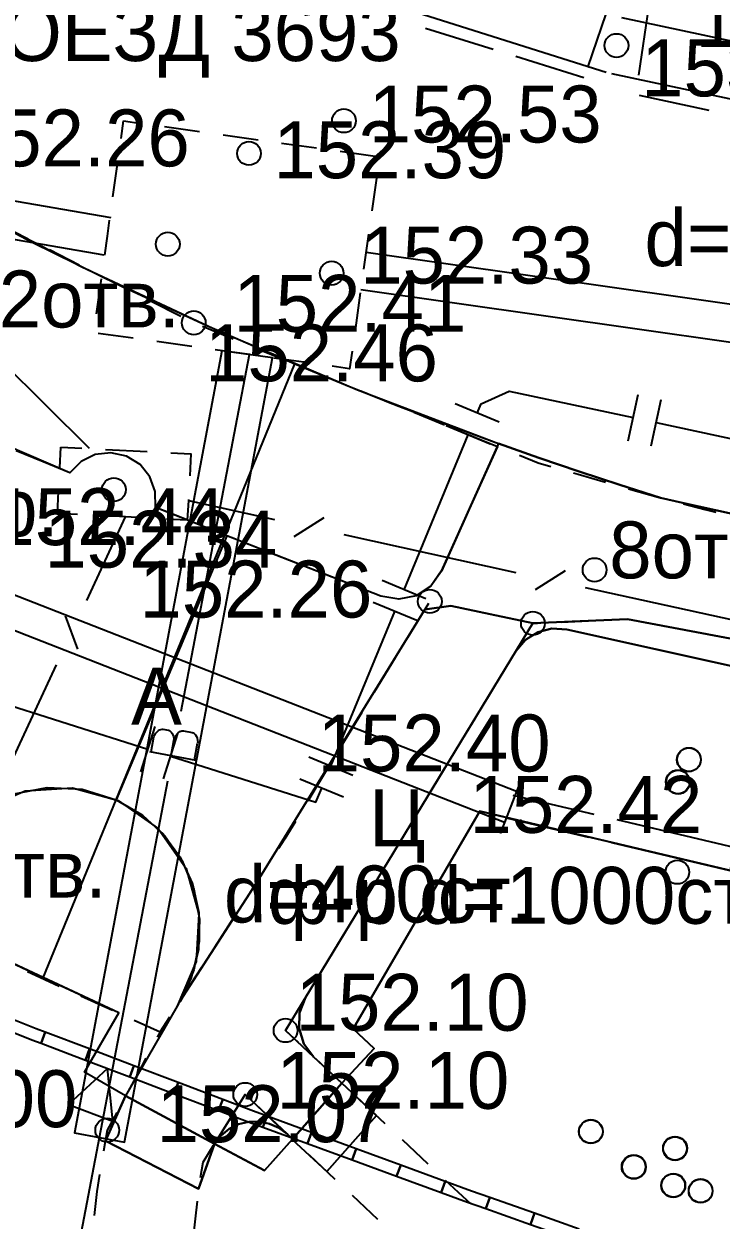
# Model space of a CAD drawing. Header units: metres. Extents: x -2743 to 126, y 13412 to 13916.
# Drawn here: x -1861.77 to -1847.07, y 13611.19 to 13636.41 of the extents above; entities that cross this region are included whole.
import ezdxf

# ---------------------------------------------------------------- set-up
doc = ezdxf.new("R2010")
doc.units = ezdxf.units.M
for name, color, linetype in [('link-улица Берзарина_Граница работ$0$ГП_Граница проектирования', 7, 'Continuous'), ('link-улица Берзарина_Покрытия — Новые$0$ДВ_ПП_Газон_Р', 7, 'Continuous'), ('link-улица Берзарина_Покрытия — Новые$0$ДВ_ПП_Газон_У за счет АБ_ТР', 7, 'Continuous'), ('link-улица Берзарина_Покрытия — Новые$0$ДВ_ПП_Ремонт плитки_1', 7, 'Continuous'), ('link-улица Берзарина_Покрытия — Новые$0$ДВ_ПП_Тип2_Р_покрытия_ПЧ_Местные', 7, 'Continuous'), ('link-улица Берзарина_Покрытия — Новые$0$ДВ_ПП_Тип5_Р ТР', 7, 'Continuous'), ('link-улица Берзарина_Покрытия — Новые$0$ДВ_ПП_Тип6_У_ТР_3м за счет Газона', 7, 'Continuous'), ('link-улица Берзарина_Покрытия — Новые$0$ДВ_ПП_Тип6_У_ТР_3м за счет ПЛ_ТР', 7, 'Continuous'), ('link-улица Берзарина_Покрытия — Новые$0$ДВ_ПП_Тип7_У_ТР_до 3м за счет Газона', 7, 'Continuous'), ('link_улица Берзарина_борта$0$ДВ_ГП_П_Борт_БР100.30.15', 7, 'Continuous'), ('link_улица Берзарина_борта$0$ДВ_ГП_П_Борт_Пониженный_бетонный', 7, 'Continuous'), ('link_улица Берзарина_Люки$0$_ГП_В1 колодцы_сущ.', 7, 'Continuous'), ('link_улица Берзарина_Люки$0$_ГП_К1 колодцы_сущ.', 7, 'Continuous'), ('link_улица Берзарина_Люки$0$СЕТИ', 7, 'Continuous'), ('output[1-12]_3_ДЖКХ-24_03233kl$0$Красные линии', 7, 'Continuous'), ('output[1-12]_3_ДЖКХ-24_03233tp$0$Горизонтали', 7, 'Continuous'), ('output[1-12]_3_ДЖКХ-24_03233tp$0$Граница улицы', 7, 'Continuous'), ('output[1-12]_3_ДЖКХ-24_03233tp$0$Колодцы', 7, 'Continuous'), ('output[1-12]_3_ДЖКХ-24_03233tp$0$Отдельно стоящее дерево', 7, 'Continuous'), ('output[1-12]_3_ДЖКХ-24_03233tp$0$Светофоры', 7, 'Continuous'), ('output[1-12]_3_ДЖКХ-24_03233up$0$Водопровод', 7, 'Continuous'), ('output[1-12]_3_ДЖКХ-24_03233up$0$Газопровод', 7, 'Continuous'), ('output[1-12]_3_ДЖКХ-24_03233up$0$Кабель связи', 7, 'Continuous'), ('output[1-12]_3_ДЖКХ-24_03233up$0$Кабель электрический', 7, 'Continuous'), ('output[1-12]_3_ДЖКХ-24_03233up$0$Канализация самотёчная', 7, 'Continuous')]:
    doc.layers.add(name, color=color, linetype=linetype)

msp = doc.modelspace()

# ---------------------------------------------------------------- linework, layer by layer
at = {"layer": 'link-улица Берзарина_Граница работ$0$ГП_Граница проектирования'}
msp.add_lwpolyline([(-1831.358, 13614.88), (-1852.158, 13619.813), (-1854.824, 13615.219), (-1854.381, 13614.804), (-1855.065, 13614.075), (-1854.335, 13613.39), (-1855.379, 13612.209), (-1856.114, 13612.888), (-1856.694, 13612.231), (-1857.748, 13612.798), (-1858.087, 13611.845), (-1860.047, 13612.861), (-1859.621, 13613.805), (-1860.488, 13614.303), (-1859.768, 13615.554), (-1864.243, 13617.647), (-1867.801, 13615.356), (-1868.343, 13616.197), (-1869.817, 13618.305), (-1870.282, 13619.208), (-1866.798, 13621.452), (-1885.296, 13630.457), (-1884.084, 13633.61), (-1896.781, 13639.677)], dxfattribs=at)
at = {"layer": 'link-улица Берзарина_Покрытия — Новые$0$ДВ_ПП_Газон_Р'}
for points in [[(-1846.646, 13622.823), (-1850.324, 13623.639), (-1850.636, 13623.659), (-1850.933, 13623.583), (-1851.193, 13623.421), (-1851.395, 13623.182), (-1855.829, 13615.879), (-1855.955, 13615.559), (-1855.965, 13615.225), (-1855.865, 13614.906), (-1855.659, 13614.631), (-1855.065, 13614.075), (-1854.381, 13614.804), (-1854.824, 13615.219), (-1852.158, 13619.813), (-1846.866, 13618.558), (-1846.646, 13622.823)], [(-1858.795, 13619.288), (-1858.429, 13618.765), (-1858.181, 13618.168), (-1858.066, 13617.533), (-1858.089, 13616.895), (-1858.246, 13616.276), (-1858.534, 13615.698), (-1859.621, 13613.805), (-1860.488, 13614.303), (-1859.768, 13615.554), (-1861.358, 13616.298), (-1864.243, 13617.647), (-1865.305, 13618.153), (-1862.683, 13619.841), (-1862.004, 13620.166), (-1861.278, 13620.311), (-1860.538, 13620.274), (-1859.819, 13620.051), (-1859.263, 13619.723), (-1858.795, 13619.288)], [(-1856.213, 13612.996), (-1856.39, 13613.129), (-1856.59, 13613.22), (-1856.805, 13613.264), (-1857.027, 13613.26), (-1857.243, 13613.208), (-1857.439, 13613.11), (-1857.61, 13612.972), (-1857.748, 13612.798), (-1856.694, 13612.231), (-1856.107, 13612.896), (-1856.213, 13612.996)]]:
    msp.add_lwpolyline(points, close=True, dxfattribs=at)
msp.add_lwpolyline([(-1861.358, 13616.298), (-1859.819, 13620.051)], dxfattribs=at)
at = {"layer": 'link-улица Берзарина_Покрытия — Новые$0$ДВ_ПП_Газон_У за счет АБ_ТР'}
for points in [[(-1863.372, 13632.742), (-1861.574, 13631.802), (-1859.753, 13630.905), (-1857.912, 13630.052), (-1856.052, 13629.241), (-1854.987, 13628.801), (-1853.918, 13628.375), (-1853.918, 13628.375), (-1852.842, 13627.963), (-1851.762, 13627.566), (-1852.967, 13624.872), (-1853.188, 13624.557), (-1853.499, 13624.354), (-1853.863, 13624.279), (-1854.241, 13624.346), (-1857.489, 13625.617), (-1857.5, 13625.621), (-1857.51, 13625.625), (-1857.52, 13625.629), (-1857.531, 13625.634), (-1857.896, 13625.779), (-1858.262, 13625.925), (-1858.627, 13626.071), (-1858.992, 13626.217), (-1858.997, 13626.555), (-1859.11, 13626.864), (-1859.318, 13627.119), (-1859.605, 13627.297), (-1859.935, 13627.369), (-1860.262, 13627.33), (-1860.558, 13627.186), (-1860.797, 13626.947), (-1861.363, 13627.179), (-1861.929, 13627.411)], [(-1857.531, 13625.634), (-1856.052, 13629.241)]]:
    msp.add_lwpolyline(points, dxfattribs=at)
at = {"layer": 'link-улица Берзарина_Покрытия — Новые$0$ДВ_ПП_Ремонт плитки_1'}
for points in [[(-1854.335, 13613.39), (-1855.065, 13614.075), (-1856.114, 13612.888), (-1855.379, 13612.209), (-1854.335, 13613.39)], [(-1857.748, 13612.798), (-1859.621, 13613.805), (-1860.047, 13612.861), (-1858.087, 13611.845), (-1857.748, 13612.798)]]:
    msp.add_lwpolyline(points, close=True, dxfattribs=at)
at = {"layer": 'link-улица Берзарина_Покрытия — Новые$0$ДВ_ПП_Тип2_Р_покрытия_ПЧ_Местные'}
msp.add_lwpolyline([(-1875.119, 13638.392), (-1864.326, 13633.201), (-1863.9, 13633.01), (-1863.885, 13632.989), (-1863.372, 13632.742), (-1860.543, 13631.288), (-1857.663, 13629.94), (-1854.734, 13628.699), (-1851.762, 13627.566), (-1850.913, 13627.265), (-1850.061, 13626.973), (-1849.206, 13626.691), (-1848.348, 13626.417), (-1847.881, 13626.313), (-1846.481, 13626.002)], dxfattribs=at)
at = {"layer": 'link-улица Берзарина_Покрытия — Новые$0$ДВ_ПП_Тип5_Р ТР'}
for points in [[(-1846.481, 13626.002), (-1847.881, 13626.313), (-1848.348, 13626.417), (-1849.206, 13626.691), (-1850.061, 13626.973), (-1850.913, 13627.265), (-1851.762, 13627.566), (-1852.969, 13624.869), (-1853.19, 13624.556), (-1853.501, 13624.354), (-1853.864, 13624.279), (-1854.241, 13624.346), (-1857.489, 13625.617), (-1859.819, 13620.051), (-1859.286, 13619.74), (-1858.832, 13619.331), (-1858.471, 13618.838), (-1858.215, 13618.276), (-1858.079, 13617.674), (-1858.069, 13617.063), (-1858.183, 13616.463), (-1858.419, 13615.892), (-1856.866, 13618.299), (-1853.315, 13624.064), (-1853.315, 13624.064), (-1852.77, 13624.141), (-1851.941, 13623.965), (-1851.037, 13623.772), (-1849.041, 13623.862), (-1846.616, 13623.402)], [(-1862.004, 13620.166), (-1861.278, 13620.311), (-1860.538, 13620.274), (-1859.819, 13620.051), (-1857.531, 13625.634), (-1857.531, 13625.634), (-1857.896, 13625.779), (-1858.262, 13625.925), (-1858.627, 13626.071), (-1858.992, 13626.217), (-1858.997, 13626.555), (-1859.11, 13626.864), (-1859.318, 13627.119), (-1859.605, 13627.297), (-1859.935, 13627.369), (-1860.262, 13627.33), (-1860.558, 13627.186), (-1860.797, 13626.947), (-1861.363, 13627.179), (-1861.929, 13627.411)]]:
    msp.add_lwpolyline(points, dxfattribs=at)
at = {"layer": 'link-улица Берзарина_Покрытия — Новые$0$ДВ_ПП_Тип6_У_ТР_3м за счет Газона'}
msp.add_lwpolyline([(-1846.616, 13623.402), (-1849.041, 13623.862), (-1851.037, 13623.772), (-1851.395, 13623.182), (-1851.193, 13623.421), (-1850.933, 13623.583), (-1850.636, 13623.659), (-1850.324, 13623.639), (-1846.646, 13622.823), (-1846.616, 13623.402)], close=True, dxfattribs=at)
at = {"layer": 'link-улица Берзарина_Покрытия — Новые$0$ДВ_ПП_Тип6_У_ТР_3м за счет ПЛ_ТР'}
msp.add_lwpolyline([(-1851.037, 13623.772), (-1851.941, 13623.965), (-1852.77, 13624.141), (-1853.315, 13624.064), (-1856.866, 13618.299), (-1858.419, 13615.892), (-1858.447, 13615.843), (-1858.475, 13615.794), (-1858.504, 13615.746), (-1858.534, 13615.698), (-1859.621, 13613.805), (-1857.748, 13612.798), (-1857.101, 13613.834), (-1856.107, 13612.896), (-1855.065, 13614.075), (-1855.659, 13614.631), (-1856.251, 13615.186), (-1851.037, 13623.772)], close=True, dxfattribs=at)
at = {"layer": 'link-улица Берзарина_Покрытия — Новые$0$ДВ_ПП_Тип7_У_ТР_до 3м за счет Газона'}
for points in [[(-1855.829, 13615.879), (-1856.251, 13615.186), (-1855.659, 13614.631), (-1855.865, 13614.906), (-1855.965, 13615.225), (-1855.955, 13615.559), (-1855.829, 13615.879)], [(-1857.101, 13613.834), (-1857.748, 13612.798), (-1857.61, 13612.972), (-1857.439, 13613.11), (-1857.243, 13613.208), (-1857.027, 13613.26), (-1856.805, 13613.264), (-1856.59, 13613.22), (-1856.39, 13613.129), (-1856.213, 13612.996), (-1857.101, 13613.834)]]:
    msp.add_lwpolyline(points, close=True, dxfattribs=at)
at = {"layer": 'link_улица Берзарина_борта$0$ДВ_ГП_П_Борт_БР100.30.15'}
for points in [[(-1863.372, 13632.742), (-1860.543, 13631.288), (-1857.663, 13629.94), (-1854.734, 13628.699), (-1851.762, 13627.566)], [(-1847.881, 13626.313), (-1842.971, 13625.223)]]:
    msp.add_lwpolyline(points, dxfattribs=at)
at = {"layer": 'link_улица Берзарина_борта$0$ДВ_ГП_П_Борт_Пониженный_бетонный'}
for points in [[(-1851.784, 13627.504), (-1852.969, 13624.869), (-1853.19, 13624.556), (-1853.501, 13624.354), (-1853.864, 13624.279), (-1854.241, 13624.346), (-1855.431, 13624.808), (-1856.62, 13625.273), (-1857.807, 13625.743), (-1858.992, 13626.217), (-1858.997, 13626.555), (-1859.11, 13626.864), (-1859.318, 13627.119), (-1859.605, 13627.297), (-1859.935, 13627.369), (-1860.262, 13627.33), (-1860.558, 13627.186), (-1860.797, 13626.947), (-1874.213, 13632.723), (-1887.39, 13639.011)], [(-1851.762, 13627.566), (-1850.913, 13627.265), (-1850.061, 13626.973), (-1849.206, 13626.691), (-1848.348, 13626.417), (-1847.881, 13626.313)], [(-1855.065, 13614.075), (-1855.659, 13614.631), (-1855.865, 13614.906), (-1855.965, 13615.225), (-1855.955, 13615.559), (-1855.829, 13615.879), (-1851.395, 13623.182), (-1851.193, 13623.421), (-1850.933, 13623.583), (-1850.636, 13623.659), (-1850.324, 13623.639), (-1844.117, 13622.262), (-1843.755, 13622.1), (-1843.491, 13621.822), (-1843.35, 13621.466), (-1843.358, 13621.069), (-1843.607, 13619.949), (-1832.482, 13617.647), (-1832.2, 13617.543), (-1831.966, 13617.364), (-1831.795, 13617.125), (-1831.699, 13616.839), (-1831.358, 13614.88)], [(-1868.343, 13616.197), (-1862.683, 13619.841), (-1861.737, 13620.242), (-1860.74, 13620.302), (-1859.778, 13620.032), (-1858.938, 13619.442), (-1858.347, 13618.603), (-1858.076, 13617.641), (-1858.135, 13616.643), (-1858.534, 13615.698), (-1859.621, 13613.805)], [(-1856.107, 13612.896), (-1855.065, 13614.075)], [(-1857.748, 13612.798), (-1859.621, 13613.805)], [(-1857.748, 13612.798), (-1857.61, 13612.972), (-1857.439, 13613.11), (-1857.243, 13613.208), (-1857.027, 13613.26), (-1856.805, 13613.264), (-1856.59, 13613.22), (-1856.39, 13613.129), (-1856.213, 13612.996), (-1856.107, 13612.896)]]:
    msp.add_lwpolyline(points, dxfattribs=at)
at = {"layer": 'link_улица Берзарина_Люки$0$_ГП_В1 колодцы_сущ.'}
for centre in [(-1857.022, 13633.682), (-1858.732, 13631.768), (-1855.278, 13631.156)]:
    msp.add_circle(centre, 0.25, dxfattribs=at)
at = {"layer": 'link_улица Берзарина_Люки$0$_ГП_К1 колодцы_сущ.'}
msp.add_circle((-1849.275, 13635.956), 0.25, dxfattribs=at)
at = {"layer": 'link_улица Берзарина_Люки$0$СЕТИ'}
msp.add_circle((-1859.87, 13626.591), 0.25, dxfattribs=at)
at = {"layer": 'output[1-12]_3_ДЖКХ-24_03233kl$0$Красные линии'}
for points in [[(-1861.506, 13615.222), (-1862.246, 13615.513), (-1862.337, 13615.28), (-1861.596, 13614.989), (-1861.404, 13614.916), (-1861.316, 13615.15), (-1861.506, 13615.222)], [(-1860.381, 13614.795), (-1861.316, 13615.15), (-1861.404, 13614.916), (-1860.469, 13614.561), (-1860.381, 13614.795)], [(-1859.446, 13614.44), (-1860.381, 13614.795), (-1860.469, 13614.561), (-1859.535, 13614.207), (-1859.446, 13614.44)], [(-1859.889, 13613.272), (-1860.002, 13614.384), (-1860.824, 13613.627), (-1859.889, 13613.272)], [(-1858.511, 13614.086), (-1859.446, 13614.44), (-1859.535, 13614.207), (-1858.6, 13613.852), (-1858.511, 13614.086)], [(-1857.576, 13613.731), (-1858.511, 13614.086), (-1858.6, 13613.852), (-1857.665, 13613.497), (-1857.576, 13613.731)], [(-1856.928, 13613.485), (-1857.576, 13613.731), (-1857.665, 13613.497), (-1857.015, 13613.251), (-1856.727, 13613.145), (-1856.641, 13613.38), (-1856.928, 13613.485)], [(-1855.702, 13613.035), (-1856.641, 13613.38), (-1856.727, 13613.145), (-1855.788, 13612.801), (-1855.702, 13613.035)], [(-1854.763, 13612.691), (-1855.702, 13613.035), (-1855.788, 13612.801), (-1854.849, 13612.457), (-1854.763, 13612.691)], [(-1853.824, 13612.347), (-1854.763, 13612.691), (-1854.849, 13612.457), (-1853.911, 13612.112), (-1853.824, 13612.347)], [(-1852.886, 13612.003), (-1853.824, 13612.347), (-1853.911, 13612.112), (-1852.972, 13611.768), (-1852.886, 13612.003)], [(-1852.331, 13611.799), (-1852.886, 13612.003), (-1852.972, 13611.768), (-1852.415, 13611.564), (-1852.03, 13611.428), (-1851.946, 13611.663), (-1852.331, 13611.799)], [(-1851.004, 13611.33), (-1851.946, 13611.663), (-1852.03, 13611.428), (-1851.087, 13611.094), (-1851.004, 13611.33)], [(-1850.061, 13610.996), (-1851.004, 13611.33), (-1851.087, 13611.094), (-1850.144, 13610.761), (-1850.061, 13610.996)]]:
    msp.add_lwpolyline(points, close=True, dxfattribs=at)
at = {"layer": 'output[1-12]_3_ДЖКХ-24_03233tp$0$Горизонтали'}
for centre in [(-1855.02, 13634.369), (-1858.186, 13630.109), (-1853.21, 13624.235), (-1851.037, 13623.772), (-1847.993, 13618.525), (-1856.251, 13615.186), (-1857.101, 13613.834), (-1860.009, 13613.083)]:
    msp.add_circle(centre, 0.25, dxfattribs=at)
at = {"layer": 'output[1-12]_3_ДЖКХ-24_03233tp$0$Граница улицы'}
for points in [[(-1862.3, 13632.198), (-1861.674, 13631.88)], [(-1861.228, 13631.653), (-1860.601, 13631.335)], [(-1860.156, 13631.109), (-1859.529, 13630.791)], [(-1859.083, 13630.565), (-1858.457, 13630.246)], [(-1858.004, 13630.035), (-1857.353, 13629.77)], [(-1856.89, 13629.582), (-1856.239, 13629.317)], [(-1855.776, 13629.128), (-1855.126, 13628.864)], [(-1854.662, 13628.675), (-1854.012, 13628.41)], [(-1853.549, 13628.222), (-1852.898, 13627.957)], [(-1852.435, 13627.769), (-1851.784, 13627.504)], [(-1851.321, 13627.315), (-1850.929, 13627.156), (-1850.66, 13627.081)], [(-1850.178, 13626.946), (-1850.081, 13626.919), (-1849.504, 13626.747)], [(-1849.025, 13626.606), (-1848.348, 13626.417)], [(-1847.864, 13626.29), (-1847.408, 13626.17), (-1847.184, 13626.116)], [(-1853.236, 13624.193), (-1853.678, 13623.469)], [(-1851.941, 13623.965), (-1852.77, 13624.141)], [(-1851.037, 13623.772), (-1851.452, 13623.86)], [(-1851.361, 13623.238), (-1851.037, 13623.772), (-1850.939, 13623.776)], [(-1850.439, 13623.797), (-1849.717, 13623.828)], [(-1849.218, 13623.849), (-1849.07, 13623.856), (-1849.041, 13623.862), (-1848.505, 13623.761)], [(-1848.014, 13623.668), (-1847.304, 13623.533)], [(-1853.938, 13623.043), (-1854.38, 13622.319)], [(-1851.996, 13622.193), (-1851.621, 13622.811)], [(-1854.64, 13621.892), (-1855.082, 13621.169)], [(-1852.63, 13621.148), (-1852.255, 13621.766)], [(-1855.342, 13620.742), (-1855.784, 13620.018)], [(-1853.265, 13620.103), (-1852.89, 13620.721)], [(-1853.9, 13619.058), (-1853.525, 13619.675)], [(-1856.044, 13619.592), (-1856.265, 13619.23)], [(-1856.393, 13619.032), (-1856.265, 13619.23), (-1856.193, 13619.348)], [(-1854.534, 13618.012), (-1854.159, 13618.63)], [(-1857.068, 13617.986), (-1856.664, 13618.612)], [(-1857.744, 13616.939), (-1857.339, 13617.565)], [(-1855.169, 13616.967), (-1854.794, 13617.585)], [(-1861.687, 13616.428), (-1861.433, 13616.307), (-1861.02, 13616.12)], [(-1858.42, 13615.892), (-1858.015, 13616.519)], [(-1855.803, 13615.922), (-1855.428, 13616.54)], [(-1860.565, 13615.914), (-1859.896, 13615.612)], [(-1859.44, 13615.406), (-1858.893, 13615.158), (-1858.956, 13615.041)], [(-1858.893, 13615.158), (-1858.691, 13615.472)], [(-1856.251, 13615.186), (-1856.063, 13615.495)], [(-1855.977, 13614.929), (-1856.251, 13615.186)], [(-1859.193, 13614.6), (-1859.367, 13614.277)], [(-1855.065, 13614.075), (-1855.612, 13614.587)], [(-1859.367, 13614.277), (-1859.573, 13613.894)], [(-1857.065, 13613.8), (-1857.101, 13613.834), (-1857.311, 13613.497)], [(-1854.154, 13613.22), (-1854.701, 13613.733)], [(-1859.81, 13613.453), (-1860.009, 13613.083), (-1860.085, 13612.64)], [(-1857.311, 13613.497), (-1857.509, 13613.181)], [(-1856.375, 13613.149), (-1856.701, 13613.456)], [(-1856.107, 13612.896), (-1856.375, 13613.149)], [(-1853.242, 13612.365), (-1853.789, 13612.878)], [(-1857.773, 13612.757), (-1857.996, 13612.4), (-1858.048, 13612.08)], [(-1855.206, 13612.046), (-1855.743, 13612.553)], [(-1860.17, 13612.147), (-1860.231, 13611.791), (-1860.286, 13611.285)], [(-1852.604, 13611.767), (-1852.877, 13612.023)], [(-1858.115, 13611.584), (-1858.198, 13610.844)], [(-1854.305, 13611.196), (-1854.842, 13611.703)], [(-1852.341, 13611.52), (-1852.604, 13611.767)]]:
    msp.add_lwpolyline(points, dxfattribs=at)
at = {"layer": 'output[1-12]_3_ДЖКХ-24_03233tp$0$Колодцы'}
for centre in [(-1849.275, 13635.956), (-1857.022, 13633.682), (-1858.732, 13631.768), (-1855.278, 13631.156), (-1859.87, 13626.591)]:
    msp.add_circle(centre, 0.25, dxfattribs=at)
at = {"layer": 'output[1-12]_3_ДЖКХ-24_03233tp$0$Отдельно стоящее дерево'}
for centre in [(-1847.75, 13620.895), (-1847.746, 13620.899), (-1847.983, 13620.427), (-1847.979, 13620.425), (-1847.976, 13620.422), (-1849.816, 13613.052), (-1849.815, 13613.051), (-1849.814, 13613.057), (-1848.043, 13612.701), (-1848.041, 13612.692), (-1848.038, 13612.701), (-1848.915, 13612.309), (-1848.908, 13612.305), (-1848.906, 13612.311), (-1848.081, 13611.914), (-1848.078, 13611.914), (-1848.075, 13611.919), (-1847.503, 13611.805), (-1847.503, 13611.799), (-1847.5, 13611.806)]:
    msp.add_circle(centre, 0.25, dxfattribs=at)
at = {"layer": 'output[1-12]_3_ДЖКХ-24_03233tp$0$Светофоры'}
msp.add_circle((-1849.737, 13624.899), 0.25, dxfattribs=at)
at = {"layer": 'output[1-12]_3_ДЖКХ-24_03233up$0$Водопровод'}
for points in [[(-1859.716, 13633.998), (-1859.664, 13634.367)], [(-1859.664, 13634.367), (-1859.295, 13634.315)], [(-1858.8, 13634.246), (-1858.063, 13634.142)], [(-1857.568, 13634.073), (-1856.83, 13633.969)], [(-1856.335, 13633.899), (-1855.597, 13633.796)], [(-1867.152, 13633.575), (-1859.93, 13632.329)], [(-1855.102, 13633.726), (-1854.365, 13633.623)], [(-1859.889, 13632.766), (-1859.785, 13633.503)], [(-1854.328, 13633.208), (-1854.432, 13632.47)], [(-1867.525, 13632.827), (-1860.08, 13631.543)], [(-1860.062, 13631.533), (-1860.005, 13631.936), (-1859.958, 13632.271)], [(-1854.502, 13631.975), (-1854.605, 13631.238)], [(-1854.553, 13631.601), (-1827.293, 13627.721)], [(-1860.235, 13630.301), (-1860.131, 13631.038)], [(-1854.675, 13630.742), (-1854.778, 13630.005)], [(-1854.666, 13630.809), (-1827.418, 13626.931)], [(-1859.461, 13629.782), (-1860.199, 13629.885)], [(-1857.596, 13629.52), (-1860.702, 13613.03), (-1859.643, 13612.828), (-1856.527, 13629.37), (-1857.596, 13629.52)], [(-1858.229, 13629.609), (-1858.966, 13629.712)], [(-1856.996, 13629.436), (-1857.011, 13629.438), (-1857.733, 13629.539)], [(-1854.848, 13629.51), (-1854.9, 13629.141), (-1855.268, 13629.193)], [(-1858.451, 13621.92), (-1857.011, 13629.438)], [(-1855.763, 13629.262), (-1856.501, 13629.366)], [(-1859.084, 13621.065), (-1859.024, 13621.379), (-1859.013, 13621.407), (-1858.985, 13621.453), (-1858.949, 13621.493), (-1858.93, 13621.509), (-1858.909, 13621.522), (-1858.882, 13621.532), (-1858.85, 13621.539), (-1858.835, 13621.54), (-1858.721, 13621.518), (-1858.7, 13621.509), (-1858.674, 13621.49), (-1858.656, 13621.472), (-1858.639, 13621.451), (-1858.624, 13621.42), (-1858.613, 13621.382), (-1858.606, 13621.348), (-1858.603, 13621.301), (-1858.592, 13621.338), (-1858.582, 13621.37), (-1858.559, 13621.415), (-1858.537, 13621.441), (-1858.513, 13621.465), (-1858.476, 13621.488), (-1858.437, 13621.502), (-1858.405, 13621.505), (-1858.217, 13621.469), (-1858.2, 13621.462), (-1858.176, 13621.446), (-1858.151, 13621.42), (-1858.129, 13621.384), (-1858.116, 13621.353), (-1858.105, 13621.303), (-1858.101, 13621.274), (-1858.104, 13621.247)], [(-1858.664, 13620.985), (-1858.603, 13621.301)], [(-1858.172, 13620.891), (-1858.104, 13621.247)], [(-1859.12, 13621.072), (-1858.14, 13620.885)], [(-1860.173, 13612.929), (-1858.733, 13620.447)], [(-1860.554, 13610.94), (-1860.173, 13612.929)]]:
    msp.add_lwpolyline(points, dxfattribs=at)
at = {"layer": 'output[1-12]_3_ДЖКХ-24_03233up$0$Газопровод'}
for points in [[(-1852.21, 13628.206), (-1852.13, 13628.4), (-1851.54, 13628.67), (-1848.926, 13628.109)], [(-1849.031, 13627.62), (-1848.821, 13628.598)], [(-1848.543, 13627.515), (-1848.333, 13628.493)], [(-1851.748, 13628.015), (-1852.672, 13628.397)], [(-1848.438, 13628.004), (-1844.984, 13627.262)], [(-1853.753, 13624.481), (-1852.402, 13627.744)], [(-1851.94, 13627.553), (-1852.864, 13627.936)], [(-1853.292, 13624.29), (-1854.215, 13624.673)], [(-1853.483, 13623.828), (-1854.407, 13624.211)], [(-1855.297, 13620.756), (-1853.945, 13624.019)], [(-1862.518, 13622.184), (-1859.15, 13621.119)], [(-1859.301, 13620.643), (-1859, 13621.596)], [(-1858.824, 13620.492), (-1858.523, 13621.445)], [(-1858.674, 13620.969), (-1855.61, 13620), (-1855.488, 13620.294)], [(-1854.835, 13620.565), (-1855.759, 13620.948)], [(-1855.026, 13620.103), (-1855.95, 13620.486)]]:
    msp.add_lwpolyline(points, dxfattribs=at)
at = {"layer": 'output[1-12]_3_ДЖКХ-24_03233up$0$Кабель связи'}
for points in [[(-1860.383, 13627.457), (-1862.224, 13629.284)], [(-1861.007, 13627.049), (-1860.984, 13627.489)], [(-1860.984, 13627.489), (-1860.544, 13627.466)], [(-1860.045, 13627.439), (-1859.166, 13627.392)], [(-1858.667, 13627.365), (-1858.246, 13627.343), (-1858.271, 13626.884)], [(-1860.638, 13626.069), (-1861.059, 13626.091), (-1861.034, 13626.55)], [(-1858.298, 13626.384), (-1858.299, 13626.361), (-1858.321, 13625.945), (-1858.761, 13625.968)], [(-1858.299, 13626.361), (-1856.487, 13625.963)], [(-1860.442, 13624.256), (-1859.622, 13626.014)], [(-1859.26, 13625.995), (-1859.622, 13626.014), (-1860.139, 13626.042)], [(-1856.07, 13625.6), (-1855.439, 13626.005)], [(-1855.022, 13625.642), (-1851.398, 13624.846)], [(-1850.981, 13624.484), (-1850.35, 13624.888)], [(-1849.933, 13624.525), (-1846.309, 13623.73)], [(-1860.631, 13623.224), (-1860.887, 13623.929)], [(-1862.716, 13619.381), (-1861.076, 13622.897)]]:
    msp.add_lwpolyline(points, dxfattribs=at)
at = {"layer": 'output[1-12]_3_ДЖКХ-24_03233up$0$Кабель электрический'}
for points in [[(-1851.382, 13620.226), (-1871.722, 13628.186)], [(-1851.638, 13619.574), (-1871.978, 13627.534)], [(-1851.291, 13620.459), (-1851.382, 13620.226)], [(-1851.382, 13620.226), (-1851.638, 13619.574)], [(-1849.745, 13619.741), (-1851.453, 13620.143)], [(-1849.86, 13619.254), (-1851.567, 13619.657)], [(-1851.637, 13619.574), (-1851.728, 13619.341)], [(-1845.843, 13618.821), (-1849.258, 13619.626)], [(-1845.958, 13618.334), (-1849.373, 13619.139)]]:
    msp.add_lwpolyline(points, dxfattribs=at)
at = {"layer": 'output[1-12]_3_ДЖКХ-24_03233up$0$Канализация самотёчная'}
for points in [[(-1885.595, 13646.807), (-1849.492, 13635.395)], [(-1849.402, 13636.912), (-1849.888, 13635.493)], [(-1848.806, 13635.334), (-1848.585, 13636.811), (-1848.579, 13636.81)], [(-1849.167, 13636.546), (-1813.403, 13628.922)], [(-1851.872, 13635.871), (-1853.304, 13636.317)], [(-1849.962, 13635.277), (-1851.394, 13635.723)], [(-1849.383, 13635.366), (-1813.63, 13627.744)], [(-1847.322, 13634.587), (-1848.789, 13634.903)]]:
    msp.add_lwpolyline(points, dxfattribs=at)

# ---------------------------------------------------------------- texts
at = {"layer": 'output[1-12]_3_ДЖКХ-24_03233kl$0$Красные линии'}
msp.add_text('ПРОЕЗД 3693', height=1.2, dxfattribs=at).set_placement((-1864.438, 13635.629))
at = {"layer": 'output[1-12]_3_ДЖКХ-24_03233tp$0$Горизонтали'}
for s, p in [('152.64', (-1847.611, 13635.927)), ('152.53', (-1854.496, 13633.912)), ('152.41', (-1857.35, 13629.919)), ('152.46', (-1857.947, 13628.874)), ('152.44', (-1862.429, 13625.421)), ('152.34', (-1861.334, 13624.946)), ('152.40', (-1855.573, 13620.648)), ('152.42', (-1852.374, 13619.353)), ('152.10', (-1856.037, 13615.18)), ('152.10', (-1856.443, 13613.534)), ('152.00', (-1865.548, 13613.146)), ('152.07', (-1858.969, 13612.83))]:
    msp.add_text(s, height=1.2, dxfattribs=at).set_placement(p)
at = {"layer": 'output[1-12]_3_ДЖКХ-24_03233tp$0$Граница улицы'}
for s, p in [('А', (-1859.506, 13621.635)), ('Ц', (-1854.488, 13619.069))]:
    msp.add_text(s, height=1.2, dxfattribs=at).set_placement(p)
at = {"layer": 'output[1-12]_3_ДЖКХ-24_03233tp$0$Колодцы'}
for s, p in [('153.56', (-1848.754, 13634.885)), ('152.26', (-1863.178, 13633.408)), ('152.39', (-1856.507, 13633.158)), ('152.33', (-1854.675, 13630.937)), ('152.26', (-1859.33, 13623.894))]:
    msp.add_text(s, height=1.2, dxfattribs=at).set_placement(p)
at = {"layer": 'output[1-12]_3_ДЖКХ-24_03233up$0$Водопровод'}
for s, p in [('d=800ст.', (-1848.685, 13631.305)), ('d=400ст.', (-1857.549, 13617.463)), ('ф-р d=1000ст.', (-1856.628, 13617.435))]:
    msp.add_text(s, height=1.2, dxfattribs=at).set_placement(p)
at = {"layer": 'output[1-12]_3_ДЖКХ-24_03233up$0$Кабель связи'}
for s, p in [('2отв.', (-1862.295, 13630.011)), ('8отв.', (-1849.428, 13624.72)), ('8отв.', (-1863.84, 13617.988))]:
    msp.add_text(s, height=1.2, dxfattribs=at).set_placement(p)
at = {"layer": 'output[1-12]_3_ДЖКХ-24_03233up$0$Кабель электрический'}
msp.add_text('8тр.', height=1.2, dxfattribs=at).set_placement((-1863.999, 13625.609))

doc.saveas('drawing.dxf')
